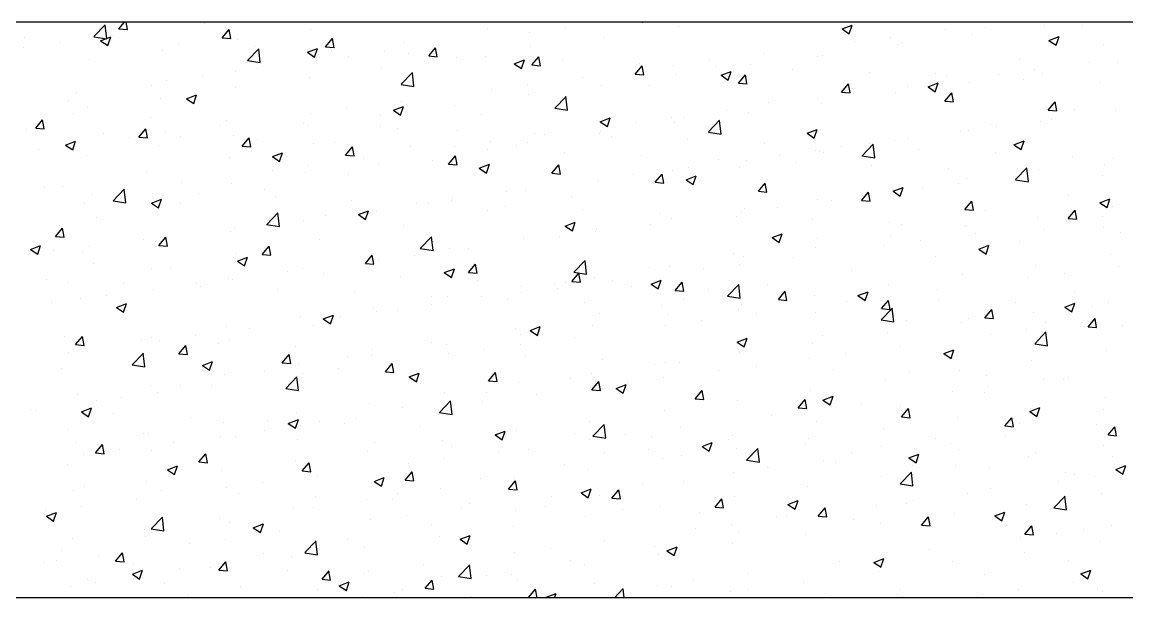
# Model space of a CAD drawing. Header units: millimetres. Extents: x 331487 to 517269, y 198509 to 399936.
# Drawn here: x 417307 to 418075, y 399536 to 399936 of the extents above; entities that cross this region are included whole.
import ezdxf

# ---------------------------------------------------------------- set-up
doc = ezdxf.new("R2010")
doc.units = ezdxf.units.MM
doc.header["$MEASUREMENT"] = 0
doc.layers.add('COLUMN', color=6, linetype='Continuous')

msp = doc.modelspace()

# ---------------------------------------------------------------- linework, layer by layer
at = {"layer": 'COLUMN'}
for p, q in [((420345.71, 399936.48), (392220.13, 399936.48)), ((420350.13, 399536.48), (392620.13, 399536.48))]:
    msp.add_line(p, q, dxfattribs=at)
at = {"layer": 'COLUMN', "color": 2, "linetype": 'Continuous'}
for p, q in [((417357.32, 399926.36), (417365.11, 399934.47)), ((417366.18, 399924.94), (417365.08, 399934.43)), ((417374.68, 399931.79), (417378.61, 399936.48)), ((417380.66, 399931.26), (417379.7, 399936.48)), ((417434.32, 399935.27), (417434.32, 399935.27)), ((417685.17, 399932.32), (417685.17, 399932.32)), ((417738.26, 399936.48), (417738.35, 399936.41)), ((417738.35, 399936.41), (417738.37, 399936.48)), ((417763.09, 399933.08), (417763.09, 399933.08)), ((417877.09, 399931.76), (417884.09, 399934.45)), ((417882.06, 399928.4), (417884.09, 399934.45)), ((417976.68, 399932.54), (417976.68, 399932.54)), ((417990.54, 399936.42), (417990.54, 399936.42)), ((418017.52, 399934.17), (418017.52, 399934.17)), ((418043.92, 399934.17), (418043.92, 399934.17)), ((417308.97, 399926.09), (417308.97, 399926.09)), ((417357.29, 399926.32), (417366.18, 399924.94)), ((417359.43, 399927.1), (417359.43, 399927.1)), ((417361.93, 399923.53), (417368.93, 399926.22)), ((417366.9, 399920.18), (417368.93, 399926.22)), ((417371.16, 399926.96), (417371.16, 399926.96)), ((417374.68, 399931.79), (417380.66, 399931.27)), ((417446.41, 399925.52), (417451.23, 399931.26)), ((417446.41, 399925.52), (417452.39, 399924.99)), ((417452.38, 399924.99), (417451.23, 399931.26)), ((417508.07, 399931.53), (417508.07, 399931.53)), ((417518.13, 399919.24), (417522.96, 399924.99)), ((417524.11, 399918.71), (417522.95, 399924.98)), ((417630.9, 399932.15), (417630.9, 399932.15)), ((417660.14, 399929.02), (417660.14, 399929.02)), ((417711.15, 399925.58), (417711.15, 399925.58)), ((417877.09, 399931.76), (417882.06, 399928.4)), ((417910.99, 399926.07), (417910.99, 399926.07)), ((417948.86, 399931.06), (417948.86, 399931.06)), ((417967.01, 399927.77), (417967.01, 399927.77)), ((418020.8, 399923.75), (418027.8, 399926.44)), ((418025.77, 399920.39), (418027.8, 399926.44)), ((417308.26, 399918.67), (417308.26, 399918.67)), ((417333.29, 399921.97), (417333.29, 399921.97)), ((417361.93, 399923.53), (417366.9, 399920.18)), ((417362.36, 399923.83), (417362.36, 399923.83)), ((417404.78, 399916.99), (417404.78, 399916.99)), ((417415.74, 399921.58), (417415.74, 399921.58)), ((417456.72, 399924.49), (417456.72, 399924.49)), ((417464.05, 399909.8), (417471.84, 399917.92)), ((417469.12, 399919.32), (417469.12, 399919.32)), ((417472.9, 399908.39), (417471.8, 399917.88)), ((417505.64, 399915.52), (417512.64, 399918.21)), ((417510.61, 399912.17), (417512.64, 399918.21)), ((417518.13, 399919.24), (417524.11, 399918.72)), ((417522.5, 399917.07), (417522.5, 399917.07)), ((417572.58, 399922.14), (417572.58, 399922.14)), ((417589.86, 399912.97), (417594.68, 399918.71)), ((417595.84, 399912.44), (417594.68, 399918.7)), ((417596.98, 399920.71), (417596.98, 399920.71)), ((417660.64, 399919.18), (417660.64, 399919.18)), ((417885.95, 399922.77), (417885.95, 399922.77)), ((417915.67, 399920.73), (417915.67, 399920.73)), ((417918.36, 399922.53), (417918.36, 399922.53)), ((418020.8, 399923.75), (418025.78, 399920.39)), ((418058.96, 399920.6), (418058.96, 399920.6)), ((417354.27, 399910.59), (417354.27, 399910.59)), ((417464.01, 399909.76), (417472.9, 399908.38)), ((417505.64, 399915.52), (417510.61, 399912.17)), ((417514.26, 399912.13), (417514.26, 399912.13)), ((417534.07, 399912.43), (417534.07, 399912.43)), ((417559.11, 399915.72), (417559.11, 399915.72)), ((417575.88, 399914.81), (417575.88, 399914.81)), ((417589.86, 399912.97), (417595.84, 399912.44)), ((417609.3, 399912.14), (417609.3, 399912.14)), ((417629.27, 399912.56), (417629.27, 399912.56)), ((417649.35, 399907.51), (417656.35, 399910.2)), ((417654.32, 399904.16), (417656.35, 399910.2)), ((417661.59, 399906.69), (417666.41, 399912.44)), ((417667.56, 399906.16), (417666.41, 399912.43)), ((417682.65, 399910.3), (417682.65, 399910.3)), ((417784.93, 399909.47), (417784.93, 399909.47)), ((417822.8, 399914.46), (417822.8, 399914.46)), ((417860.04, 399912.52), (417860.04, 399912.52)), ((417863.73, 399913.23), (417863.73, 399913.23)), ((418000.64, 399910.59), (418000.64, 399910.59)), ((417455.94, 399902.12), (417455.94, 399902.12)), ((417470.92, 399904.11), (417470.92, 399904.11)), ((417557.36, 399904.64), (417557.36, 399904.64)), ((417649.35, 399907.51), (417654.33, 399904.16)), ((417661.59, 399906.69), (417667.56, 399906.17)), ((417733.31, 399900.41), (417738.13, 399906.16)), ((417736.03, 399908.05), (417736.03, 399908.05)), ((417739.29, 399899.89), (417738.13, 399906.15)), ((417759.89, 399906.18), (417759.89, 399906.18)), ((417789.41, 399905.79), (417789.41, 399905.79)), ((417793.07, 399899.51), (417800.07, 399902.19)), ((417798.04, 399896.15), (417800.06, 399902.19)), ((417801.73, 399902.51), (417801.73, 399902.51)), ((417813.22, 399906.83), (417813.22, 399906.83)), ((417842.8, 399903.53), (417842.8, 399903.53)), ((418010.74, 399903.22), (418010.74, 399903.22)), ((418048.62, 399908.21), (418048.62, 399908.21)), ((418068.25, 399908.38), (418068.25, 399908.38)), ((417408.01, 399895.83), (417408.01, 399895.83)), ((417433.05, 399899.12), (417433.05, 399899.12)), ((417506.85, 399898.24), (417506.85, 399898.24)), ((417570.77, 399893.25), (417578.56, 399901.37)), ((417579.63, 399891.83), (417578.52, 399901.33)), ((417696.74, 399897.86), (417696.74, 399897.86)), ((417733.31, 399900.42), (417739.29, 399899.89)), ((417761.88, 399899.79), (417761.88, 399899.79)), ((417793.07, 399899.51), (417798.04, 399896.15)), ((417805.04, 399894.14), (417809.86, 399899.89)), ((417805.04, 399894.14), (417811.02, 399893.62)), ((417811.01, 399893.61), (417809.86, 399899.88)), ((417896.18, 399901.28), (417896.18, 399901.28)), ((417936.78, 399891.5), (417943.78, 399894.18)), ((417941.75, 399888.14), (417943.78, 399894.18)), ((417942.32, 399900.58), (417942.32, 399900.58)), ((417949.56, 399899.02), (417949.56, 399899.02)), ((417965.8, 399894.48), (417965.8, 399894.48)), ((417985.71, 399899.93), (417985.71, 399899.93)), ((418002.94, 399896.77), (418002.94, 399896.77)), ((418016.31, 399900.88), (418016.31, 399900.88)), ((418056.32, 399894.51), (418056.32, 399894.51)), ((417344.86, 399887.51), (417344.86, 399887.51)), ((417397.62, 399892.1), (417397.62, 399892.1)), ((417455.51, 399891.2), (417455.51, 399891.2)), ((417570.74, 399893.21), (417579.63, 399891.83)), ((417633.83, 399889.58), (417633.83, 399889.58)), ((417658.86, 399892.88), (417658.86, 399892.88)), ((417709.94, 399892.29), (417709.94, 399892.29)), ((417743.41, 399892.5), (417743.41, 399892.5)), ((417876.76, 399887.86), (417881.59, 399893.61)), ((417876.76, 399887.86), (417882.74, 399887.34)), ((417882.74, 399887.34), (417881.58, 399893.6)), ((417884.01, 399890.57), (417884.01, 399890.57)), ((417884.68, 399886.63), (417884.68, 399886.63)), ((417914.45, 399887.44), (417914.45, 399887.44)), ((417922.55, 399891.61), (417922.55, 399891.61)), ((417936.78, 399891.5), (417941.75, 399888.14)), ((417948.49, 399881.59), (417953.31, 399887.33)), ((417954.47, 399881.06), (417953.31, 399887.33)), ((417339.31, 399882.09), (417339.31, 399882.09)), ((417403.57, 399883.7), (417403.57, 399883.7)), ((417421.62, 399883.27), (417428.62, 399885.96)), ((417421.62, 399883.27), (417426.59, 399879.91)), ((417426.59, 399879.91), (417428.62, 399885.96)), ((417570.67, 399881.27), (417570.67, 399881.27)), ((417608.08, 399878.85), (417608.08, 399878.85)), ((417659.43, 399885.89), (417659.43, 399885.89)), ((417677.5, 399876.7), (417685.29, 399884.82)), ((417685.09, 399882.49), (417685.09, 399882.49)), ((417686.35, 399875.28), (417685.25, 399884.78)), ((417825.69, 399880.56), (417825.69, 399880.56)), ((417859.65, 399883.33), (417859.65, 399883.33)), ((417862.52, 399879.94), (417862.52, 399879.94)), ((417948.49, 399881.59), (417954.47, 399881.07)), ((418020.22, 399875.31), (418025.04, 399881.06)), ((418026.19, 399874.79), (418025.04, 399881.05)), ((417342.88, 399872.73), (417342.88, 399872.73)), ((417353.06, 399877.3), (417353.06, 399877.3)), ((417507.77, 399872.98), (417507.77, 399872.98)), ((417532.8, 399876.28), (417532.8, 399876.28)), ((417556.15, 399871.35), (417556.15, 399871.35)), ((417565.33, 399875.26), (417572.33, 399877.95)), ((417565.33, 399875.26), (417570.31, 399871.91)), ((417570.3, 399871.9), (417572.33, 399877.95)), ((417626.77, 399872.48), (417626.77, 399872.48)), ((417677.46, 399876.66), (417686.35, 399875.28)), ((417796.49, 399875.02), (417796.49, 399875.02)), ((417812.01, 399873.54), (417812.01, 399873.54)), ((418020.22, 399875.31), (418026.19, 399874.79)), ((418038.83, 399875.59), (418038.83, 399875.59)), ((418067.03, 399875.09), (418067.03, 399875.09)), ((417316.83, 399862.85), (417321.65, 399868.59)), ((417322.81, 399862.32), (417321.65, 399868.59)), ((417396.26, 399870.48), (417396.26, 399870.48)), ((417444.61, 399864.67), (417444.61, 399864.67)), ((417449.65, 399868.22), (417449.65, 399868.22)), ((417503.03, 399865.97), (417503.03, 399865.97)), ((417505.64, 399864.95), (417505.64, 399864.95)), ((417556.41, 399863.71), (417556.41, 399863.71)), ((417709.04, 399867.25), (417716.05, 399869.94)), ((417709.04, 399867.25), (417714.02, 399863.9)), ((417714.01, 399863.9), (417716.04, 399869.94)), ((417733.58, 399866.74), (417733.58, 399866.74)), ((417758.62, 399870.03), (417758.62, 399870.03)), ((417760.66, 399866.5), (417760.66, 399866.5)), ((417767.37, 399870.54), (417767.37, 399870.54)), ((417784.22, 399860.15), (417792.01, 399868.27)), ((417793.08, 399858.73), (417791.97, 399868.23)), ((417980.52, 399865.58), (417980.52, 399865.58)), ((417984.44, 399863.78), (417984.44, 399863.78)), ((418015.09, 399867.59), (418015.09, 399867.59)), ((418022.31, 399868.77), (418022.31, 399868.77)), ((417310.58, 399861.56), (417310.58, 399861.56)), ((417316.83, 399862.85), (417322.81, 399862.32)), ((417363.97, 399859.3), (417363.97, 399859.3)), ((417381.7, 399856.39), (417381.7, 399856.39)), ((417388.56, 399856.57), (417393.38, 399862.32)), ((417388.56, 399856.57), (417394.53, 399856.05)), ((417394.53, 399856.04), (417393.38, 399862.31)), ((417406.74, 399859.68), (417406.74, 399859.68)), ((417417.35, 399857.05), (417417.35, 399857.05)), ((417454.29, 399857.91), (417454.29, 399857.91)), ((417460.28, 399850.3), (417465.1, 399856.04)), ((417466.26, 399849.77), (417465.1, 399856.04)), ((417568.45, 399862.47), (417568.45, 399862.47)), ((417609.79, 399861.46), (417609.79, 399861.46)), ((417663.18, 399859.2), (417663.18, 399859.2)), ((417670.43, 399858.42), (417670.43, 399858.42)), ((417708.72, 399859), (417708.72, 399859)), ((417709.05, 399860.53), (417709.05, 399860.53)), ((417716.56, 399856.95), (417716.56, 399856.95)), ((417784.18, 399860.11), (417793.08, 399858.73)), ((417852.76, 399859.24), (417859.76, 399861.93)), ((417852.76, 399859.24), (417857.73, 399855.89)), ((417857.73, 399855.89), (417859.76, 399861.93)), ((417922.2, 399855.57), (417922.2, 399855.57)), ((417959.4, 399860.49), (417959.4, 399860.49)), ((417964.58, 399861.19), (417964.58, 399861.19)), ((417318.55, 399848.07), (417318.55, 399848.07)), ((417337.6, 399851.02), (417344.6, 399853.7)), ((417337.6, 399851.02), (417342.57, 399847.66)), ((417342.57, 399847.66), (417344.59, 399853.7)), ((417402.35, 399850.41), (417402.35, 399850.41)), ((417460.28, 399850.3), (417466.26, 399849.77)), ((417470.73, 399854.79), (417470.73, 399854.79)), ((417510.13, 399852.46), (417510.13, 399852.46)), ((417524.11, 399852.53), (417524.11, 399852.53)), ((417532.01, 399844.02), (417536.83, 399849.77)), ((417537.98, 399843.49), (417536.83, 399849.76)), ((417577.5, 399850.28), (417577.5, 399850.28)), ((417607.52, 399850.14), (417607.52, 399850.14)), ((417630.88, 399848.02), (417630.88, 399848.02)), ((417632.56, 399853.44), (417632.56, 399853.44)), ((417650.73, 399850.52), (417650.73, 399850.52)), ((417658.21, 399852.6), (417658.21, 399852.6)), ((417769.94, 399854.69), (417769.94, 399854.69)), ((417823.32, 399852.43), (417823.32, 399852.43)), ((417876.7, 399850.18), (417876.7, 399850.18)), ((417890.95, 399843.6), (417898.73, 399851.71)), ((417896.25, 399852.17), (417896.25, 399852.17)), ((417899.8, 399842.18), (417898.7, 399851.67)), ((417913.24, 399854.15), (417913.24, 399854.15)), ((417930.09, 399847.92), (417930.09, 399847.92)), ((417996.47, 399851.23), (418003.47, 399853.92)), ((417996.47, 399851.23), (418001.44, 399847.88)), ((418001.44, 399847.88), (418003.47, 399853.92)), ((417351.84, 399844.01), (417351.84, 399844.01)), ((417451.81, 399842.45), (417451.81, 399842.45)), ((417481.31, 399843.01), (417488.31, 399845.7)), ((417481.31, 399843.01), (417486.28, 399839.65)), ((417486.28, 399839.65), (417488.31, 399845.69)), ((417532.01, 399844.02), (417537.99, 399843.5)), ((417544.37, 399841.83), (417544.37, 399841.83)), ((417592.41, 399840.51), (417592.41, 399840.51)), ((417603.74, 399837.75), (417608.56, 399843.49)), ((417606.87, 399845.56), (417606.87, 399845.56)), ((417609.71, 399837.22), (417608.55, 399843.49)), ((417684.26, 399845.77), (417684.26, 399845.77)), ((417737.64, 399843.51), (417737.64, 399843.51)), ((417791.03, 399841.26), (417791.03, 399841.26)), ((417810.79, 399840.25), (417810.79, 399840.25)), ((417833.34, 399843.89), (417833.34, 399843.89)), ((417858.37, 399847.19), (417858.37, 399847.19)), ((417861.3, 399846.65), (417861.3, 399846.65)), ((417863.88, 399845.56), (417863.88, 399845.56)), ((417890.91, 399843.56), (417899.8, 399842.18)), ((417983.47, 399845.67), (417983.47, 399845.67)), ((418036.85, 399843.41), (418036.85, 399843.41)), ((418065.82, 399841.8), (418065.82, 399841.8)), ((417481.46, 399833.54), (417481.46, 399833.54)), ((417506.49, 399836.84), (417506.49, 399836.84)), ((417554.93, 399838.06), (417554.93, 399838.06)), ((417603.74, 399837.75), (417609.71, 399837.22)), ((417625.02, 399835), (417632.02, 399837.69)), ((417625.02, 399835), (417630, 399831.64)), ((417629.99, 399831.64), (417632.02, 399837.69)), ((417675.46, 399831.47), (417680.28, 399837.22)), ((417681.44, 399830.94), (417680.28, 399837.21)), ((417759.45, 399833.21), (417759.45, 399833.21)), ((417770.18, 399835.58), (417770.18, 399835.58)), ((417805.56, 399835.55), (417805.56, 399835.55)), ((417844.41, 399839), (417844.41, 399839)), ((417897.79, 399836.75), (417897.79, 399836.75)), ((417951.17, 399834.49), (417951.17, 399834.49)), ((417997.67, 399827.04), (418005.46, 399835.16)), ((418006.53, 399825.63), (418005.42, 399835.12)), ((418013.88, 399834.3), (418013.88, 399834.3)), ((418059.16, 399837.64), (418059.16, 399837.64)), ((417393.5, 399832.44), (417393.5, 399832.44)), ((417418.3, 399825.23), (417418.3, 399825.23)), ((417504.42, 399831.66), (417504.42, 399831.66)), ((417534.09, 399830.5), (417534.09, 399830.5)), ((417675.46, 399831.47), (417681.44, 399830.95)), ((417707.28, 399827.29), (417707.28, 399827.29)), ((417707.51, 399825.71), (417707.51, 399825.71)), ((417732.31, 399830.59), (417732.31, 399830.59)), ((417747.19, 399825.2), (417752.01, 399830.94)), ((417747.19, 399825.2), (417753.16, 399824.67)), ((417747.24, 399825.54), (417747.24, 399825.54)), ((417753.16, 399824.67), (417752.01, 399830.94)), ((417768.73, 399826.99), (417775.74, 399829.68)), ((417768.73, 399826.99), (417773.71, 399823.64)), ((417773.71, 399823.63), (417775.73, 399829.68)), ((417963.37, 399827.9), (417963.37, 399827.9)), ((417996, 399829.33), (417996, 399829.33)), ((417997.63, 399827), (418006.53, 399825.62)), ((418004.55, 399832.24), (418004.55, 399832.24)), ((418057.94, 399829.98), (418057.94, 399829.98)), ((417322.99, 399821.9), (417322.99, 399821.9)), ((417335.18, 399822.43), (417335.18, 399822.43)), ((417370.58, 399812.39), (417378.37, 399820.51)), ((417376.37, 399819.65), (417376.37, 399819.65)), ((417379.44, 399810.97), (417378.33, 399820.47)), ((417380.43, 399820.24), (417380.43, 399820.24)), ((417429.75, 399817.39), (417429.75, 399817.39)), ((417453.08, 399824.62), (417453.08, 399824.62)), ((417475.78, 399820.49), (417475.78, 399820.49)), ((417644.12, 399818.98), (417644.12, 399818.98)), ((417657, 399819.31), (417657, 399819.31)), ((417818.91, 399818.92), (417823.73, 399824.67)), ((417818.91, 399818.92), (417824.89, 399818.4)), ((417824.89, 399818.39), (417823.73, 399824.66)), ((417890.64, 399812.65), (417895.46, 399818.39)), ((417896.61, 399812.12), (417895.46, 399818.38)), ((417912.02, 399820.86), (417912.02, 399820.86)), ((417912.45, 399818.98), (417919.45, 399821.67)), ((417912.45, 399818.98), (417917.42, 399815.63)), ((417917.42, 399815.63), (417919.45, 399821.67)), ((417933.09, 399821.05), (417933.09, 399821.05)), ((417958.13, 399824.34), (417958.13, 399824.34)), ((417350.63, 399810.72), (417350.63, 399810.72)), ((417355.4, 399816.95), (417355.4, 399816.95)), ((417370.55, 399812.35), (417379.44, 399810.97)), ((417397.29, 399810.75), (417404.29, 399813.44)), ((417397.29, 399810.75), (417402.26, 399807.4)), ((417401.14, 399817.12), (417401.14, 399817.12)), ((417402.26, 399807.4), (417404.28, 399813.44)), ((417417.46, 399810.48), (417417.46, 399810.48)), ((417483.13, 399815.14), (417483.13, 399815.14)), ((417536.52, 399812.88), (417536.52, 399812.88)), ((417581.22, 399810.7), (417581.22, 399810.7)), ((417589.9, 399810.63), (417589.9, 399810.63)), ((417605.65, 399812.27), (417605.65, 399812.27)), ((417606.25, 399813.99), (417606.25, 399813.99)), ((417688.92, 399815.53), (417688.92, 399815.53)), ((417860.08, 399813.36), (417860.08, 399813.36)), ((417869.94, 399812.73), (417869.94, 399812.73)), ((417890.64, 399812.65), (417896.62, 399812.12)), ((417962.37, 399806.37), (417967.19, 399812.12)), ((417968.34, 399805.84), (417967.18, 399812.11)), ((418034.71, 399815.92), (418034.71, 399815.92)), ((418056.16, 399810.97), (418063.16, 399813.66)), ((418056.16, 399810.97), (418061.13, 399807.62)), ((418061.13, 399807.62), (418063.16, 399813.66)), ((417477.31, 399795.84), (417485.1, 399803.96)), ((417486.16, 399794.42), (417485.06, 399803.92)), ((417518.06, 399802.38), (417518.06, 399802.38)), ((417541, 399802.75), (417548, 399805.43)), ((417541, 399802.75), (417545.97, 399799.39)), ((417545.97, 399799.39), (417548, 399805.43)), ((417553.71, 399804.77), (417553.71, 399804.77)), ((417630.6, 399805.52), (417630.6, 399805.52)), ((417643.28, 399808.37), (417643.28, 399808.37)), ((417696.66, 399806.11), (417696.66, 399806.11)), ((417750.05, 399803.86), (417750.05, 399803.86)), ((417807.03, 399804.45), (417807.03, 399804.45)), ((417809.57, 399806.96), (417809.57, 399806.96)), ((417832.07, 399807.75), (417832.07, 399807.75)), ((417962.37, 399806.37), (417968.34, 399805.85)), ((417976.39, 399805.91), (417976.39, 399805.91)), ((418034.09, 399800.09), (418038.91, 399805.84)), ((418040.07, 399799.57), (418038.91, 399805.83)), ((418064.6, 399808.51), (418064.6, 399808.51)), ((417359.14, 399800.47), (417359.14, 399800.47)), ((417477.27, 399795.8), (417486.16, 399794.42)), ((417480.19, 399797.4), (417480.19, 399797.4)), ((417503.2, 399798.37), (417503.2, 399798.37)), ((417572.28, 399795.51), (417572.28, 399795.51)), ((417684.71, 399794.74), (417691.71, 399797.43)), ((417684.71, 399794.74), (417689.69, 399791.38)), ((417689.68, 399791.38), (417691.71, 399797.42)), ((417743.88, 399796.14), (417743.88, 399796.14)), ((417758.23, 399799.92), (417758.23, 399799.92)), ((417803.43, 399801.6), (417803.43, 399801.6)), ((417856.81, 399799.35), (417856.81, 399799.35)), ((417910.19, 399797.09), (417910.19, 399797.09)), ((417918.07, 399795.9), (417918.07, 399795.9)), ((417962.15, 399794.61), (417962.15, 399794.61)), ((417963.57, 399794.84), (417963.57, 399794.84)), ((418012.66, 399801.01), (418012.66, 399801.01)), ((418032.85, 399798.2), (418032.85, 399798.2)), ((418034.09, 399800.09), (418040.07, 399799.57)), ((418057.88, 399801.5), (418057.88, 399801.5)), ((417330.71, 399787.63), (417335.53, 399793.37)), ((417330.71, 399787.63), (417336.68, 399787.1)), ((417336.68, 399787.1), (417335.53, 399793.37)), ((417402.43, 399781.35), (417407.25, 399787.1)), ((417408.41, 399780.82), (417407.25, 399787.09)), ((417451.86, 399791.33), (417451.86, 399791.33)), ((417455.15, 399794.1), (417455.15, 399794.1)), ((417584.03, 399779.29), (417591.82, 399787.41)), ((417592.89, 399777.87), (417591.78, 399787.37)), ((417680.97, 399787.85), (417680.97, 399787.85)), ((417706, 399791.15), (417706, 399791.15)), ((417706.29, 399792.42), (417706.29, 399792.42)), ((417828.43, 399786.73), (417835.43, 399789.42)), ((417828.43, 399786.73), (417833.4, 399783.37)), ((417833.4, 399783.37), (417835.42, 399789.42)), ((417910.81, 399787.57), (417910.81, 399787.57)), ((417969.69, 399789.89), (417969.69, 399789.89)), ((418016.96, 399792.58), (418016.96, 399792.58)), ((418058.67, 399793.97), (418058.67, 399793.97)), ((418070.34, 399790.33), (418070.34, 399790.33)), ((417313.26, 399778.5), (417320.27, 399781.19)), ((417318.23, 399775.15), (417320.26, 399781.19)), ((417354.12, 399780.8), (417354.12, 399780.8)), ((417392, 399785.79), (417392, 399785.79)), ((417399.92, 399783.83), (417399.92, 399783.83)), ((417402.43, 399781.35), (417408.41, 399780.83)), ((417474.16, 399775.08), (417478.98, 399780.82)), ((417480.13, 399774.55), (417478.98, 399780.82)), ((417513.97, 399785.5), (417513.97, 399785.5)), ((417583.99, 399779.25), (417592.89, 399777.87)), ((417604.44, 399778.98), (417604.44, 399778.98)), ((417617.82, 399779.54), (417617.82, 399779.54)), ((417655.78, 399786.02), (417655.78, 399786.02)), ((417858.87, 399780.07), (417858.87, 399780.07)), ((417859.75, 399785.89), (417859.75, 399785.89)), ((417906.79, 399781.61), (417906.79, 399781.61)), ((417931.82, 399784.9), (417931.82, 399784.9)), ((417972.14, 399778.72), (417979.14, 399781.41)), ((417977.11, 399775.36), (417979.14, 399781.41)), ((418000.35, 399783.96), (418000.35, 399783.96)), ((417313.26, 399778.5), (417318.24, 399775.15)), ((417329.09, 399777.51), (417329.09, 399777.51)), ((417349.41, 399777.43), (417349.41, 399777.43)), ((417455.65, 399775.49), (417455.65, 399775.49)), ((417456.98, 399770.49), (417463.98, 399773.18)), ((417461.95, 399767.14), (417463.98, 399773.18)), ((417474.16, 399775.08), (417480.14, 399774.55)), ((417545.88, 399768.8), (417550.71, 399774.55)), ((417551.86, 399768.27), (417550.7, 399774.54)), ((417552.5, 399771.48), (417552.5, 399771.48)), ((417554.91, 399771.26), (417554.91, 399771.26)), ((417579.94, 399774.55), (417579.94, 399774.55)), ((417801.43, 399775.88), (417801.43, 399775.88)), ((417808.36, 399773.67), (417808.36, 399773.67)), ((417843.63, 399773.29), (417843.63, 399773.29)), ((417942.03, 399773.95), (417942.03, 399773.95)), ((417972.14, 399778.72), (417977.11, 399775.36)), ((418063.38, 399775.22), (418063.38, 399775.22)), ((417356.9, 399768.55), (417356.9, 399768.55)), ((417397.33, 399765.48), (417397.33, 399765.48)), ((417410.28, 399766.29), (417410.28, 399766.29)), ((417456.98, 399770.49), (417461.95, 399767.14)), ((417463.66, 399764.04), (417463.66, 399764.04)), ((417501.99, 399765.08), (417501.99, 399765.08)), ((417545.88, 399768.8), (417551.86, 399768.28)), ((417600.69, 399762.48), (417607.69, 399765.17)), ((417605.66, 399759.13), (417607.69, 399765.17)), ((417617.61, 399762.53), (417622.43, 399768.27)), ((417623.59, 399762), (417622.43, 399768.27)), ((417690.75, 399762.74), (417698.54, 399770.85)), ((417699.61, 399761.32), (417698.51, 399770.81)), ((417743.11, 399765.87), (417743.11, 399765.87)), ((417757.01, 399766.63), (417757.01, 399766.63)), ((417780.73, 399765.01), (417780.73, 399765.01)), ((417805.76, 399768.3), (417805.76, 399768.3)), ((417883.71, 399763.94), (417883.71, 399763.94)), ((418011.44, 399767.73), (418011.44, 399767.73)), ((418069.45, 399767.04), (418069.45, 399767.04)), ((417324.6, 399757.37), (417324.6, 399757.37)), ((417450.64, 399758.04), (417450.64, 399758.04)), ((417453.88, 399757.96), (417453.88, 399757.96)), ((417491.75, 399762.94), (417491.75, 399762.94)), ((417517.04, 399761.78), (417517.04, 399761.78)), ((417570.42, 399759.53), (417570.42, 399759.53)), ((417600.69, 399762.48), (417605.66, 399759.13)), ((417617.61, 399762.53), (417623.59, 399762)), ((417623.81, 399757.27), (417623.81, 399757.27)), ((417684.79, 399755.86), (417684.79, 399755.86)), ((417689.34, 399756.25), (417694.16, 399762)), ((417689.34, 399756.25), (417695.31, 399755.73)), ((417690.72, 399762.7), (417699.61, 399761.32)), ((417695.31, 399755.72), (417694.16, 399761.99)), ((417705.07, 399759.13), (417705.07, 399759.13)), ((417717.57, 399756.69), (417717.57, 399756.69)), ((417744.4, 399754.48), (417751.4, 399757.16)), ((417749.37, 399751.12), (417751.4, 399757.16)), ((417960.93, 399761.32), (417960.93, 399761.32)), ((418006.54, 399758.76), (418006.54, 399758.76)), ((418031.58, 399762.06), (418031.58, 399762.06)), ((417339.01, 399755.47), (417339.01, 399755.47)), ((417377.98, 399755.12), (417377.98, 399755.12)), ((417398.7, 399750.54), (417398.7, 399750.54)), ((417428.85, 399754.66), (417428.85, 399754.66)), ((417431.36, 399752.86), (417431.36, 399752.86)), ((417484.75, 399750.6), (417484.75, 399750.6)), ((417538.13, 399748.35), (417538.13, 399748.35)), ((417654.56, 399752.73), (417654.56, 399752.73)), ((417654.66, 399748.41), (417654.66, 399748.41)), ((417677.19, 399755.02), (417677.19, 399755.02)), ((417679.7, 399751.71), (417679.7, 399751.71)), ((417730.57, 399752.76), (417730.57, 399752.76)), ((417744.4, 399754.48), (417749.38, 399751.12)), ((417761.06, 399749.98), (417765.88, 399755.72)), ((417761.06, 399749.98), (417767.04, 399749.45)), ((417767.04, 399749.45), (417765.88, 399755.72)), ((417783.95, 399750.5), (417783.95, 399750.5)), ((417797.48, 399746.18), (417805.27, 399754.3)), ((417806.33, 399744.77), (417805.23, 399754.26)), ((417825.39, 399753.93), (417825.39, 399753.93)), ((417832.79, 399743.7), (417837.61, 399749.45)), ((417837.34, 399748.25), (417837.34, 399748.25)), ((417838.76, 399743.17), (417837.61, 399749.44)), ((417888.12, 399746.47), (417895.12, 399749.15)), ((417893.09, 399743.11), (417895.11, 399749.15)), ((417909.59, 399754.28), (417909.59, 399754.28)), ((417943.39, 399750.45), (417943.39, 399750.45)), ((418038.54, 399748.96), (418038.54, 399748.96)), ((417327.82, 399741.36), (417327.82, 399741.36)), ((417348.19, 399744.14), (417348.19, 399744.14)), ((417365.69, 399746.35), (417365.69, 399746.35)), ((417372.95, 399738.24), (417379.96, 399740.93)), ((417377.93, 399734.88), (417379.95, 399740.93)), ((417591.51, 399746.09), (417591.51, 399746.09)), ((417603.22, 399745.69), (417603.22, 399745.69)), ((417626.47, 399745.85), (417626.47, 399745.85)), ((417644.89, 399743.84), (417644.89, 399743.84)), ((417698.27, 399741.58), (417698.27, 399741.58)), ((417767.07, 399743.92), (417767.07, 399743.92)), ((417797.44, 399746.14), (417806.34, 399744.77)), ((417832.79, 399743.7), (417838.77, 399743.18)), ((417857.65, 399746.78), (417857.65, 399746.78)), ((417880.48, 399742.16), (417880.48, 399742.16)), ((417888.12, 399746.47), (417893.09, 399743.11)), ((417890.72, 399745.99), (417890.72, 399745.99)), ((417904.51, 399737.43), (417909.34, 399743.17)), ((417905.51, 399745.46), (417905.51, 399745.46)), ((417910.49, 399736.9), (417909.33, 399743.17)), ((417944.1, 399743.74), (417944.1, 399743.74)), ((417997.48, 399741.48), (417997.48, 399741.48)), ((418031.83, 399738.46), (418038.83, 399741.15)), ((418036.8, 399735.1), (418038.83, 399741.14)), ((418062.17, 399741.93), (418062.17, 399741.93)), ((417372.96, 399738.24), (417377.93, 399734.88)), ((417516.67, 399730.23), (417523.67, 399732.92)), ((417521.64, 399726.87), (417523.67, 399732.92)), ((417551.28, 399738.19), (417551.28, 399738.19)), ((417553.64, 399735.11), (417553.64, 399735.11)), ((417568.16, 399735.84), (417568.16, 399735.84)), ((417591.51, 399740.1), (417591.51, 399740.1)), ((417708.75, 399733.91), (417708.75, 399733.91)), ((417751.66, 399739.33), (417751.66, 399739.33)), ((417755.8, 399733.34), (417755.8, 399733.34)), ((417805.04, 399737.07), (417805.04, 399737.07)), ((417807.14, 399740.38), (417807.14, 399740.38)), ((417817.33, 399733.85), (417817.33, 399733.85)), ((417858.42, 399734.82), (417858.42, 399734.82)), ((417904.2, 399729.63), (417911.99, 399737.75)), ((417904.51, 399737.43), (417910.49, 399736.9)), ((417913.06, 399728.21), (417911.95, 399737.71)), ((417976.24, 399731.15), (417981.06, 399736.9)), ((417980.22, 399738.95), (417980.22, 399738.95)), ((417982.22, 399730.62), (417981.06, 399736.89)), ((418010.23, 399734.44), (418010.23, 399734.44)), ((418031.83, 399738.46), (418036.8, 399735.1)), ((418050.87, 399739.23), (418050.87, 399739.23)), ((417500.77, 399731.79), (417500.77, 399731.79)), ((417509.84, 399725.83), (417509.84, 399725.83)), ((417516.67, 399730.23), (417521.64, 399726.88)), ((417528.6, 399731.82), (417528.6, 399731.82)), ((417703.86, 399725.84), (417703.86, 399725.84)), ((417754.42, 399725.57), (417754.42, 399725.57)), ((417779.45, 399728.86), (417779.45, 399728.86)), ((417904.17, 399729.59), (417913.06, 399728.21)), ((417911.8, 399732.56), (417911.8, 399732.56)), ((417921.9, 399728.94), (417921.9, 399728.94)), ((417959.72, 399728.03), (417959.72, 399728.03)), ((417965.19, 399730.31), (417965.19, 399730.31)), ((417976.24, 399731.15), (417982.22, 399730.63)), ((418018.57, 399728.05), (418018.57, 399728.05)), ((418043.14, 399727.6), (418043.14, 399727.6)), ((418047.97, 399724.88), (418052.79, 399730.62)), ((418053.94, 399724.35), (418052.79, 399730.62)), ((418071.95, 399725.79), (418071.95, 399725.79)), ((417337, 399717.72), (417337, 399717.72)), ((417344.58, 399712.41), (417349.4, 399718.15)), ((417350.56, 399711.88), (417349.4, 399718.15)), ((417427.57, 399718.52), (417427.57, 399718.52)), ((417449.43, 399724.75), (417449.43, 399724.75)), ((417465.45, 399723.5), (417465.45, 399723.5)), ((417650.44, 399723.89), (417650.44, 399723.89)), ((417653.35, 399719.44), (417653.35, 399719.44)), ((417660.38, 399722.22), (417667.38, 399724.91)), ((417660.38, 399722.22), (417665.36, 399718.87)), ((417665.35, 399718.87), (417667.38, 399724.91)), ((417863.58, 399718.93), (417863.58, 399718.93)), ((417908.37, 399720.99), (417908.37, 399720.99)), ((417980.24, 399719.32), (417980.24, 399719.32)), ((418005.27, 399722.62), (418005.27, 399722.62)), ((418010.93, 399713.08), (418018.72, 399721.2)), ((418019.78, 399711.66), (418018.68, 399721.16)), ((418047.97, 399724.88), (418053.94, 399724.35)), ((417344.58, 399712.41), (417350.56, 399711.89)), ((417346.98, 399710.85), (417346.98, 399710.85)), ((417390.38, 399715.46), (417390.38, 399715.46)), ((417397.49, 399717.25), (417397.49, 399717.25)), ((417402.54, 399715.22), (417402.54, 399715.22)), ((417416.31, 399706.13), (417421.13, 399711.88)), ((417422.28, 399705.6), (417421.13, 399711.87)), ((417443.77, 399713.21), (417443.77, 399713.21)), ((417451.52, 399715.82), (417451.52, 399715.82)), ((417497.15, 399710.95), (417497.15, 399710.95)), ((417592.12, 399713.88), (417592.12, 399713.88)), ((417602, 399712.4), (417602, 399712.4)), ((417653.39, 399712.27), (417653.39, 399712.27)), ((417691.26, 399717.25), (417691.26, 399717.25)), ((417804.09, 399714.21), (417811.1, 399716.9)), ((417804.09, 399714.21), (417809.07, 399710.86)), ((417809.06, 399710.86), (417811.09, 399716.9)), ((417856.44, 399713.5), (417856.44, 399713.5)), ((417917.08, 399711), (417917.08, 399711)), ((418010.89, 399713.04), (418019.78, 399711.66)), ((417339.38, 399706.91), (417339.38, 399706.91)), ((417383.84, 399698.43), (417391.63, 399706.55)), ((417392.7, 399697.01), (417391.59, 399706.51)), ((417393.2, 399705.81), (417393.2, 399705.81)), ((417416.31, 399706.13), (417422.29, 399705.61)), ((417488.03, 399699.86), (417492.85, 399705.6)), ((417494.01, 399699.33), (417492.85, 399705.6)), ((417533.8, 399703.87), (417533.8, 399703.87)), ((417550.07, 399704.9), (417550.07, 399704.9)), ((417550.53, 399708.7), (417550.53, 399708.7)), ((417603.91, 399706.44), (417603.91, 399706.44)), ((417628.36, 399708.97), (417628.36, 399708.97)), ((417657.29, 399704.18), (417657.29, 399704.18)), ((417805.26, 399708.92), (417805.26, 399708.92)), ((417805.93, 399707.09), (417805.93, 399707.09)), ((417854.17, 399702.72), (417854.17, 399702.72)), ((417879.21, 399706.02), (417879.21, 399706.02)), ((417947.81, 399706.2), (417954.81, 399708.89)), ((417947.81, 399706.2), (417952.78, 399702.85)), ((417952.78, 399702.85), (417954.81, 399708.89)), ((418060.95, 399708.64), (418060.95, 399708.64)), ((417334.88, 399695.8), (417334.88, 399695.8)), ((417383.8, 399698.39), (417392.7, 399697.01)), ((417432.65, 399697.98), (417439.65, 399700.67)), ((417432.65, 399697.98), (417437.62, 399694.62)), ((417437.62, 399694.62), (417439.64, 399700.66)), ((417488.03, 399699.86), (417494.01, 399699.34)), ((417499.56, 399698.5), (417499.56, 399698.5)), ((417527.33, 399695.67), (417527.33, 399695.67)), ((417559.76, 399693.58), (417564.58, 399699.33)), ((417565.73, 399693.05), (417564.58, 399699.32)), ((417565.2, 399700.66), (417565.2, 399700.66)), ((417710.68, 399701.93), (417710.68, 399701.93)), ((417746.95, 399698.91), (417746.95, 399698.91)), ((417754.58, 399700.05), (417754.58, 399700.05)), ((417764.06, 399699.67), (417764.06, 399699.67)), ((417791.02, 399694.41), (417791.02, 399694.41)), ((417817.44, 399697.42), (417817.44, 399697.42)), ((417870.82, 399695.16), (417870.82, 399695.16)), ((417958.5, 399694.74), (417958.5, 399694.74)), ((418009.01, 399701.15), (418009.01, 399701.15)), ((417448.21, 399691.46), (417448.21, 399691.46)), ((417475.48, 399693.86), (417475.48, 399693.86)), ((417490.56, 399681.88), (417498.35, 399689.99)), ((417499.42, 399680.46), (417498.32, 399689.96)), ((417502.29, 399692.37), (417502.29, 399692.37)), ((417559.76, 399693.58), (417565.74, 399693.06)), ((417576.36, 399689.97), (417583.36, 399692.66)), ((417576.36, 399689.97), (417581.33, 399686.61)), ((417581.33, 399686.61), (417583.36, 399692.66)), ((417631.49, 399687.31), (417636.31, 399693.05)), ((417631.49, 399687.31), (417637.46, 399686.78)), ((417637.46, 399686.78), (417636.3, 399693.05)), ((417688.63, 399688.9), (417688.63, 399688.9)), ((417702.64, 399692.55), (417702.64, 399692.55)), ((417703.21, 399681.03), (417708.03, 399686.78)), ((417709.19, 399680.5), (417708.03, 399686.77)), ((417753.15, 399689.42), (417753.15, 399689.42)), ((417907.16, 399687.7), (417907.16, 399687.7)), ((417924.21, 399692.91), (417924.21, 399692.91)), ((417977.59, 399690.65), (417977.59, 399690.65)), ((418016.84, 399688.16), (418016.84, 399688.16)), ((418030.97, 399688.4), (418030.97, 399688.4)), ((418034.41, 399689.3), (418034.41, 399689.3)), ((417396.27, 399683.96), (417396.27, 399683.96)), ((417401.27, 399679.07), (417401.27, 399679.07)), ((417417.16, 399683.85), (417417.16, 399683.85)), ((417439.14, 399684.06), (417439.14, 399684.06)), ((417490.53, 399681.84), (417499.42, 399680.46)), ((417600.79, 399679.11), (417600.79, 399679.11)), ((417652.13, 399686.15), (417652.13, 399686.15)), ((417703.21, 399681.03), (417709.19, 399680.51)), ((417720.07, 399681.96), (417727.07, 399684.65)), ((417720.07, 399681.96), (417725.05, 399678.61)), ((417725.04, 399678.6), (417727.07, 399684.65)), ((417728.11, 399686.13), (417728.11, 399686.13)), ((417774.94, 399674.76), (417779.76, 399680.5)), ((417780.91, 399674.23), (417779.76, 399680.5)), ((417855.22, 399680.21), (417855.22, 399680.21)), ((417953.93, 399679.88), (417953.93, 399679.88)), ((417976.09, 399679.29), (417976.09, 399679.29)), ((417978.96, 399683.17), (417978.96, 399683.17)), ((417345.76, 399677.56), (417345.76, 399677.56)), ((417358.84, 399673.84), (417358.84, 399673.84)), ((417376.23, 399675.78), (417376.23, 399675.78)), ((417548.85, 399671.61), (417548.85, 399671.61)), ((417597.29, 399665.32), (417605.08, 399673.44)), ((417606.14, 399663.91), (417605.04, 399673.4)), ((417627.08, 399672.83), (417627.08, 399672.83)), ((417630.31, 399678.89), (417630.31, 399678.89)), ((417664.96, 399677.81), (417664.96, 399677.81)), ((417774.94, 399674.76), (417780.92, 399674.23)), ((417804.71, 399673.8), (417804.71, 399673.8)), ((417846.66, 399668.48), (417851.48, 399674.23)), ((417852.64, 399667.95), (417851.48, 399674.22)), ((417863.78, 399673.95), (417870.79, 399676.64)), ((417863.78, 399673.95), (417868.76, 399670.6)), ((417868.76, 399670.6), (417870.78, 399676.64)), ((417890.77, 399671.56), (417890.77, 399671.56)), ((418059.74, 399675.35), (418059.74, 399675.35)), ((417313.08, 399667.46), (417313.08, 399667.46)), ((417317.53, 399666.62), (417317.53, 399666.62)), ((417348.62, 399665.72), (417355.63, 399668.41)), ((417348.62, 399665.72), (417353.6, 399662.37)), ((417353.59, 399662.37), (417355.62, 399668.41)), ((417370.91, 399664.36), (417370.91, 399664.36)), ((417498.34, 399665.21), (417498.34, 399665.21)), ((417571.99, 399668.88), (417571.99, 399668.88)), ((417597.25, 399665.28), (417606.14, 399663.91)), ((417602.05, 399669.53), (417602.05, 399669.53)), ((417753.37, 399666.76), (417753.37, 399666.76)), ((417846.66, 399668.48), (417852.64, 399667.96)), ((417852.9, 399666.58), (417852.9, 399666.58)), ((417917.77, 399669.27), (417917.77, 399669.27)), ((417918.39, 399662.21), (417923.21, 399667.95)), ((417924.36, 399661.68), (417923.21, 399667.95)), ((418007.5, 399665.94), (418014.5, 399668.63)), ((418007.5, 399665.94), (418012.47, 399662.59)), ((418007.8, 399667.86), (418007.8, 399667.86)), ((418012.47, 399662.59), (418014.5, 399668.63)), ((418058.37, 399667.34), (418058.37, 399667.34)), ((417424.29, 399662.11), (417424.29, 399662.11)), ((417447, 399658.17), (417447, 399658.17)), ((417477.67, 399659.85), (417477.67, 399659.85)), ((417492.34, 399657.72), (417499.34, 399660.4)), ((417492.34, 399657.72), (417497.31, 399654.36)), ((417497.31, 399654.36), (417499.33, 399660.4)), ((417501.02, 399656.23), (417501.02, 399656.23)), ((417513.67, 399658.87), (417513.67, 399658.87)), ((417531.06, 399657.6), (417531.06, 399657.6)), ((417538.89, 399661.22), (417538.89, 399661.22)), ((417701.43, 399659.27), (417701.43, 399659.27)), ((417704.01, 399648.77), (417711.8, 399656.89)), ((417712.87, 399647.35), (417711.76, 399656.85)), ((417827.87, 399663.28), (417827.87, 399663.28)), ((417859.45, 399659.26), (417859.45, 399659.26)), ((417918.39, 399662.21), (417924.37, 399661.68)), ((417957.29, 399661.46), (417957.29, 399661.46)), ((417990.12, 399655.93), (417994.94, 399661.68)), ((417996.09, 399655.4), (417994.93, 399661.67)), ((418000.05, 399657.33), (418000.05, 399657.33)), ((418053.68, 399657.03), (418053.68, 399657.03)), ((417338.61, 399653.19), (417338.61, 399653.19)), ((417391.99, 399650.93), (417391.99, 399650.93)), ((417395.06, 399650.67), (417395.06, 399650.67)), ((417445.38, 399648.67), (417445.38, 399648.67)), ((417455.35, 399648.86), (417455.35, 399648.86)), ((417475.99, 399652.93), (417475.99, 399652.93)), ((417584.44, 399655.34), (417584.44, 399655.34)), ((417636.05, 399649.71), (417643.05, 399652.4)), ((417636.05, 399649.71), (417641.02, 399646.35)), ((417637.82, 399653.08), (417637.82, 399653.08)), ((417641.02, 399646.35), (417643.05, 399652.39)), ((417650.92, 399652.86), (417650.92, 399652.86)), ((417691.2, 399650.83), (417691.2, 399650.83)), ((417703.98, 399648.73), (417712.87, 399647.35)), ((417726.84, 399649.98), (417726.84, 399649.98)), ((417744.59, 399648.57), (417744.59, 399648.57)), ((417764.71, 399654.97), (417764.71, 399654.97)), ((417801.14, 399649.25), (417801.14, 399649.25)), ((417905.94, 399654.41), (417905.94, 399654.41)), ((417990.12, 399655.93), (417996.09, 399655.41)), ((417990.53, 399648.72), (417990.53, 399648.72)), ((418061.84, 399649.66), (418066.66, 399655.4)), ((418061.84, 399649.66), (418067.82, 399649.13)), ((418067.82, 399649.13), (418066.66, 399655.4)), ((417344.55, 399644.27), (417344.55, 399644.27)), ((417358.46, 399637.19), (417363.28, 399642.93)), ((417364.43, 399636.66), (417363.28, 399642.93)), ((417412.83, 399644.62), (417412.83, 399644.62)), ((417498.76, 399646.42), (417498.76, 399646.42)), ((417552.14, 399644.16), (417552.14, 399644.16)), ((417599.57, 399645.82), (417599.57, 399645.82)), ((417605.52, 399641.91), (417605.52, 399641.91)), ((417701.8, 399646.69), (417701.8, 399646.69)), ((417779.76, 399641.7), (417786.76, 399644.39)), ((417779.76, 399641.7), (417784.74, 399638.34)), ((417784.73, 399638.34), (417786.76, 399644.39)), ((417797.97, 399646.32), (417797.97, 399646.32)), ((417851.35, 399644.06), (417851.35, 399644.06)), ((417854, 399646.92), (417854, 399646.92)), ((417904.73, 399641.81), (417904.73, 399641.81)), ((417941.73, 399647.32), (417941.73, 399647.32)), ((417952.66, 399643.73), (417952.66, 399643.73)), ((418058.52, 399642.07), (418058.52, 399642.07)), ((417349.92, 399636.34), (417349.92, 399636.34)), ((417358.46, 399637.19), (417364.43, 399636.67)), ((417374.96, 399639.63), (417374.96, 399639.63)), ((417397.03, 399638.85), (417397.03, 399638.85)), ((417430.18, 399630.91), (417435, 399636.66)), ((417436.16, 399630.39), (417435, 399636.65)), ((417547.63, 399638.32), (417547.63, 399638.32)), ((417600.78, 399633.38), (417600.78, 399633.38)), ((417638.65, 399638.37), (417638.65, 399638.37)), ((417658.91, 399639.65), (417658.91, 399639.65)), ((417712.29, 399637.4), (417712.29, 399637.4)), ((417742.82, 399639.24), (417742.82, 399639.24)), ((417752.15, 399633.47), (417752.15, 399633.47)), ((417765.67, 399635.14), (417765.67, 399635.14)), ((417803.49, 399640.51), (417803.49, 399640.51)), ((417810.74, 399632.22), (417818.53, 399640.34)), ((417819.59, 399630.8), (417818.49, 399640.3)), ((417883.42, 399637.31), (417883.42, 399637.31)), ((417923.48, 399633.69), (417930.48, 399636.38)), ((417923.48, 399633.69), (417928.45, 399630.33)), ((417927.62, 399640.44), (417927.62, 399640.44)), ((417928.45, 399630.33), (417930.47, 399636.38)), ((417958.11, 399639.55), (417958.11, 399639.55)), ((418006.58, 399634.57), (418006.58, 399634.57)), ((418011.5, 399637.3), (418011.5, 399637.3)), ((418064.88, 399635.04), (418064.88, 399635.04)), ((417338.72, 399628.84), (417338.72, 399628.84)), ((417408.31, 399625.46), (417415.32, 399628.15)), ((417408.31, 399625.46), (417413.29, 399622.11)), ((417413.28, 399622.11), (417415.31, 399628.15)), ((417430.18, 399630.91), (417436.16, 399630.39)), ((417497.12, 399631.92), (417497.12, 399631.92)), ((417501.91, 399624.64), (417506.73, 399630.38)), ((417507.88, 399624.11), (417506.73, 399630.38)), ((417575.74, 399630.09), (417575.74, 399630.09)), ((417684.5, 399629.23), (417684.5, 399629.23)), ((417700.21, 399625.98), (417700.21, 399625.98)), ((417810.7, 399632.18), (417819.59, 399630.8)), ((417819.05, 399632.89), (417819.05, 399632.89)), ((417825.1, 399627.3), (417825.1, 399627.3)), ((417826.59, 399627.14), (417826.59, 399627.14)), ((417864.47, 399632.12), (417864.47, 399632.12)), ((417872.43, 399630.63), (417872.43, 399630.63)), ((417925.82, 399628.37), (417925.82, 399628.37)), ((417956.07, 399628.17), (417956.07, 399628.17)), ((417979.2, 399626.12), (417979.2, 399626.12)), ((418067.19, 399625.68), (418074.19, 399628.37)), ((418067.19, 399625.68), (418072.16, 399622.33)), ((418072.16, 399622.32), (418074.19, 399628.37)), ((417445.78, 399624.88), (417445.78, 399624.88)), ((417501.91, 399624.64), (417507.89, 399624.12)), ((417512.59, 399621.77), (417512.59, 399621.77)), ((417552.03, 399617.45), (417559.03, 399620.14)), ((417557, 399614.1), (417559.03, 399620.14)), ((417573.64, 399618.36), (417578.46, 399624.11)), ((417573.64, 399618.36), (417579.61, 399617.84)), ((417579.61, 399617.83), (417578.45, 399624.1)), ((417626.18, 399619.22), (417626.18, 399619.22)), ((417645.36, 399612.09), (417650.18, 399617.83)), ((417649.7, 399619.57), (417649.7, 399619.57)), ((417651.34, 399611.56), (417650.18, 399617.83)), ((417801.56, 399623.84), (417801.56, 399623.84)), ((417904.73, 399621.12), (417904.73, 399621.12)), ((417917.46, 399615.67), (417925.25, 399623.79)), ((417926.32, 399614.25), (417925.21, 399623.75)), ((418032.58, 399623.86), (418032.58, 399623.86)), ((418038.24, 399622.33), (418038.24, 399622.33)), ((418052.41, 399620.89), (418052.41, 399620.89)), ((417343.33, 399610.98), (417343.33, 399610.98)), ((417351.01, 399613.53), (417351.01, 399613.53)), ((417393.84, 399617.38), (417393.84, 399617.38)), ((417404.4, 399611.28), (417404.4, 399611.28)), ((417449.68, 399613.49), (417449.68, 399613.49)), ((417474.71, 399616.79), (417474.71, 399616.79)), ((417552.03, 399617.45), (417557, 399614.1)), ((417598.36, 399612.53), (417598.36, 399612.53)), ((417645.36, 399612.09), (417651.34, 399611.57)), ((417695.74, 399609.45), (417702.74, 399612.13)), ((417700.53, 399610.54), (417700.53, 399610.54)), ((417700.71, 399606.09), (417702.74, 399612.13)), ((417717.09, 399605.81), (417721.91, 399611.56)), ((417723.06, 399605.28), (417721.91, 399611.55)), ((417738.4, 399615.53), (417738.4, 399615.53)), ((417766.78, 399617.29), (417766.78, 399617.29)), ((417852.79, 399613.63), (417852.79, 399613.63)), ((417917.42, 399615.63), (417926.32, 399614.25)), ((417979.93, 399612.32), (417979.93, 399612.32)), ((418027.38, 399617.59), (418027.38, 399617.59)), ((417386.53, 399605.18), (417386.53, 399605.18)), ((417457.78, 399609.02), (417457.78, 399609.02)), ((417511.16, 399606.76), (417511.16, 399606.76)), ((417546.42, 399605.04), (417546.42, 399605.04)), ((417564.54, 399604.51), (417564.54, 399604.51)), ((417567.86, 399609.21), (417567.86, 399609.21)), ((417617.93, 399602.25), (417617.93, 399602.25)), ((417675.5, 399607.24), (417675.5, 399607.24)), ((417695.74, 399609.45), (417700.71, 399606.09)), ((417708.46, 399607.28), (417708.46, 399607.28)), ((417717.09, 399605.81), (417723.06, 399605.29)), ((417788.81, 399599.54), (417793.63, 399605.28)), ((417794.79, 399599.01), (417793.63, 399605.28)), ((417802.28, 399607.23), (417802.28, 399607.23)), ((417839.45, 399601.44), (417846.45, 399604.12)), ((417844.42, 399598.08), (417846.45, 399604.12)), ((417921.61, 399602.31), (417921.61, 399602.31)), ((417926.35, 399604.29), (417926.35, 399604.29)), ((417964.22, 399609.28), (417964.22, 399609.28)), ((418024.19, 399599.12), (418031.97, 399607.23)), ((418033.04, 399597.7), (418031.94, 399607.2)), ((418057.3, 399608.78), (418057.3, 399608.78)), ((417323.62, 399596.9), (417323.62, 399596.9)), ((417324.29, 399593.21), (417331.29, 399595.9)), ((417329.26, 399589.85), (417331.29, 399595.9)), ((417348.65, 399600.19), (417348.65, 399600.19)), ((417495.91, 399598.63), (417495.91, 399598.63)), ((417509.54, 399599.2), (417509.54, 399599.2)), ((417612.34, 399598.93), (417612.34, 399598.93)), ((417650.14, 399597.27), (417650.14, 399597.27)), ((417671.31, 399600), (417671.31, 399600)), ((417724.69, 399597.74), (417724.69, 399597.74)), ((417750.93, 399600.18), (417750.93, 399600.18)), ((417778.07, 399595.49), (417778.07, 399595.49)), ((417788.81, 399599.54), (417794.79, 399599.02)), ((417839.45, 399601.44), (417844.43, 399598.08)), ((417860.54, 399593.26), (417865.36, 399599.01)), ((417866.51, 399592.73), (417865.36, 399599)), ((417901.32, 399601), (417901.32, 399601)), ((417954.85, 399594.88), (417954.85, 399594.88)), ((417983.17, 399593.43), (417990.17, 399596.12)), ((417988.14, 399590.07), (417990.16, 399596.11)), ((418005.37, 399601.28), (418005.37, 399601.28)), ((418024.15, 399599.08), (418033.04, 399597.7)), ((417324.29, 399593.21), (417329.27, 399589.85)), ((417397.1, 399584.46), (417404.89, 399592.58)), ((417405.95, 399583.05), (417404.85, 399592.54)), ((417444.56, 399591.59), (417444.56, 399591.59)), ((417451.22, 399589.19), (417451.22, 399589.19)), ((417468, 399585.2), (417475.01, 399587.89)), ((417472.98, 399581.84), (417475, 399587.89)), ((417549.44, 399590.65), (417549.44, 399590.65)), ((417574.47, 399593.94), (417574.47, 399593.94)), ((417591.82, 399587.26), (417591.82, 399587.26)), ((417698.99, 399592.69), (417698.99, 399592.69)), ((417800.29, 399587.7), (417800.29, 399587.7)), ((417831.45, 399593.23), (417831.45, 399593.23)), ((417838.16, 399592.68), (417838.16, 399592.68)), ((417860.54, 399593.26), (417866.52, 399592.74)), ((417863.29, 399592.3), (417863.29, 399592.3)), ((417884.84, 399590.98), (417884.84, 399590.98)), ((417903.51, 399587.84), (417903.51, 399587.84)), ((417932.27, 399586.99), (417937.09, 399592.73)), ((417932.27, 399586.99), (417938.24, 399586.46)), ((417938.24, 399586.46), (417937.08, 399592.73)), ((417938.22, 399588.72), (417938.22, 399588.72)), ((417983.17, 399593.43), (417988.14, 399590.07)), ((417392.62, 399584.09), (417392.62, 399584.09)), ((417397.06, 399584.42), (417405.95, 399583.05)), ((417468, 399585.2), (417472.98, 399581.85)), ((417486.28, 399582.33), (417486.28, 399582.33)), ((417597.14, 399579.24), (417597.14, 399579.24)), ((417611.72, 399577.19), (417618.72, 399579.88)), ((417616.69, 399573.84), (417618.72, 399579.88)), ((417648.48, 399586.28), (417648.48, 399586.28)), ((417775.25, 399584.4), (417775.25, 399584.4)), ((417804.97, 399582.29), (417804.97, 399582.29)), ((417851.57, 399580.34), (417851.57, 399580.34)), ((417991.6, 399586.47), (417991.6, 399586.47)), ((418003.99, 399580.71), (418008.81, 399586.46)), ((418003.99, 399580.71), (418009.97, 399580.19)), ((418009.97, 399580.18), (418008.81, 399586.45)), ((418026.1, 399581.45), (418026.1, 399581.45)), ((418044.98, 399584.21), (418044.98, 399584.21)), ((418063.98, 399586.43), (418063.98, 399586.43)), ((417342.11, 399577.69), (417342.11, 399577.69)), ((417392.91, 399579.18), (417392.91, 399579.18)), ((417423.37, 399574.05), (417423.37, 399574.05)), ((417448.41, 399577.35), (417448.41, 399577.35)), ((417503.82, 399567.91), (417511.61, 399576.03)), ((417512.68, 399566.49), (417511.57, 399575.99)), ((417533.5, 399577.24), (417533.5, 399577.24)), ((417545.2, 399571.75), (417545.2, 399571.75)), ((417611.72, 399577.19), (417616.69, 399573.84)), ((417712.1, 399576.08), (417712.1, 399576.08)), ((417746.65, 399572.28), (417746.65, 399572.28)), ((417755.43, 399569.18), (417762.43, 399571.87)), ((417760.4, 399565.83), (417762.43, 399571.87)), ((417801.06, 399573.94), (417801.06, 399573.94)), ((418001.07, 399578.15), (418001.07, 399578.15)), ((418056.09, 399575.49), (418056.09, 399575.49)), ((417334.59, 399569.17), (417334.59, 399569.17)), ((417360.22, 399565.74), (417360.22, 399565.74)), ((417372.33, 399561.97), (417377.15, 399567.72)), ((417378.31, 399561.44), (417377.15, 399567.71)), ((417475.19, 399567.23), (417475.19, 399567.23)), ((417494.69, 399565.34), (417494.69, 399565.34)), ((417503.78, 399567.87), (417512.68, 399566.49)), ((417649.19, 399567.8), (417649.19, 399567.8)), ((417674.22, 399571.1), (417674.22, 399571.1)), ((417749.72, 399566.89), (417749.72, 399566.89)), ((417755.43, 399569.18), (417760.41, 399565.83)), ((417900.04, 399564.85), (417900.04, 399564.85)), ((417937.92, 399569.84), (417937.92, 399569.84)), ((418004.15, 399567.99), (418004.15, 399567.99)), ((417322.35, 399560.75), (417322.35, 399560.75)), ((417331.54, 399562.43), (417331.54, 399562.43)), ((417372.33, 399561.97), (417378.31, 399561.45)), ((417384.92, 399560.18), (417384.92, 399560.18)), ((417416.87, 399557.22), (417416.87, 399557.22)), ((417438.31, 399557.92), (417438.31, 399557.92)), ((417443.35, 399558.3), (417443.35, 399558.3)), ((417444.06, 399555.69), (417448.88, 399561.44)), ((417450.03, 399555.17), (417448.88, 399561.43)), ((417586.04, 399559.49), (417586.04, 399559.49)), ((417610.55, 399551.36), (417618.34, 399559.48)), ((417619.4, 399549.94), (417618.3, 399559.44)), ((417688.33, 399562.27), (417688.33, 399562.27)), ((417697.78, 399559.4), (417697.78, 399559.4)), ((417875.01, 399561.55), (417875.01, 399561.55)), ((417899.14, 399561.17), (417906.15, 399563.86)), ((417899.14, 399561.17), (417904.12, 399557.82)), ((417904.11, 399557.82), (417906.14, 399563.86)), ((417953.64, 399561.59), (417953.64, 399561.59)), ((418034.12, 399562.67), (418034.12, 399562.67)), ((417352.63, 399549), (417352.63, 399549)), ((417383.98, 399552.95), (417390.98, 399555.64)), ((417383.98, 399552.95), (417388.96, 399549.59)), ((417388.95, 399549.59), (417390.98, 399555.63)), ((417391.41, 399550.81), (417391.41, 399550.81)), ((417444.06, 399555.7), (417450.04, 399555.17)), ((417491.69, 399555.67), (417491.69, 399555.67)), ((417515.78, 399549.42), (417520.61, 399555.17)), ((417515.78, 399549.42), (417521.76, 399548.9)), ((417521.76, 399548.89), (417520.6, 399555.16)), ((417523.13, 399551.21), (417523.13, 399551.21)), ((417545.07, 399553.41), (417545.07, 399553.41)), ((417548.16, 399554.5), (417548.16, 399554.5)), ((417587.51, 399543.14), (417592.33, 399548.89)), ((417593.49, 399542.62), (417592.33, 399548.88)), ((417598.45, 399551.15), (417598.45, 399551.15)), ((417610.51, 399551.32), (417619.4, 399549.94)), ((417630.01, 399552.26), (417630.01, 399552.26)), ((417647.27, 399553), (417647.27, 399553)), ((417651.83, 399548.9), (417651.83, 399548.9)), ((417811.85, 399553.24), (417811.85, 399553.24)), ((417902.29, 399554.55), (417902.29, 399554.55)), ((417975.8, 399552.66), (417975.8, 399552.66)), ((418042.86, 399553.17), (418049.86, 399555.85)), ((418042.86, 399553.17), (418047.83, 399549.81)), ((418047.83, 399549.81), (418049.85, 399555.85)), ((417340.9, 399544.4), (417340.9, 399544.4)), ((417358.55, 399547.21), (417358.55, 399547.21)), ((417406.01, 399546.74), (417406.01, 399546.74)), ((417459.39, 399544.49), (417459.39, 399544.49)), ((417459.97, 399542.89), (417459.97, 399542.89)), ((417512.77, 399542.23), (417512.77, 399542.23)), ((417527.7, 399544.94), (417534.7, 399547.63)), ((417527.7, 399544.94), (417532.67, 399541.58)), ((417532.67, 399541.58), (417534.69, 399547.63)), ((417571.7, 399542.25), (417571.7, 399542.25)), ((417587.51, 399543.14), (417593.49, 399542.62)), ((417595.92, 399545.95), (417595.92, 399545.95)), ((417659.24, 399536.87), (417664.06, 399542.61)), ((417665.19, 399536.48), (417664.05, 399542.61)), ((417705.22, 399546.64), (417705.22, 399546.64)), ((417718.87, 399536.48), (417725.06, 399542.93)), ((417725.77, 399536.48), (417725.02, 399542.89)), ((417748.95, 399544.96), (417748.95, 399544.96)), ((417758.6, 399544.39), (417758.6, 399544.39)), ((417773.98, 399548.25), (417773.98, 399548.25)), ((417811.98, 399542.13), (417811.98, 399542.13)), ((417850.36, 399547.05), (417850.36, 399547.05)), ((417917.48, 399542.65), (417917.48, 399542.65)), ((417999.8, 399542.01), (417999.8, 399542.01)), ((418037.67, 399546.99), (418037.67, 399546.99)), ((418054.87, 399542.2), (418054.87, 399542.2)), ((417422.1, 399537.91), (417422.1, 399537.91)), ((417543.99, 399538.46), (417543.99, 399538.46)), ((417566.15, 399539.98), (417566.15, 399539.98)), ((417619.54, 399537.72), (417619.54, 399537.72)), ((417659.24, 399536.87), (417663.73, 399536.48)), ((417671.41, 399536.93), (417678.41, 399539.62)), ((417671.41, 399536.93), (417672.08, 399536.48)), ((417677.35, 399536.48), (417678.41, 399539.62)), ((417685.79, 399536.64), (417685.79, 399536.64)), ((417799.85, 399540.65), (417799.85, 399540.65)), ((417865.36, 399539.88), (417865.36, 399539.88)), ((417918.75, 399537.62), (417918.75, 399537.62)), ((417974.76, 399538.71), (417974.76, 399538.71)), ((418058.08, 399540.71), (418058.08, 399540.71))]:
    msp.add_line(p, q, dxfattribs=at)

doc.saveas('drawing.dxf')
